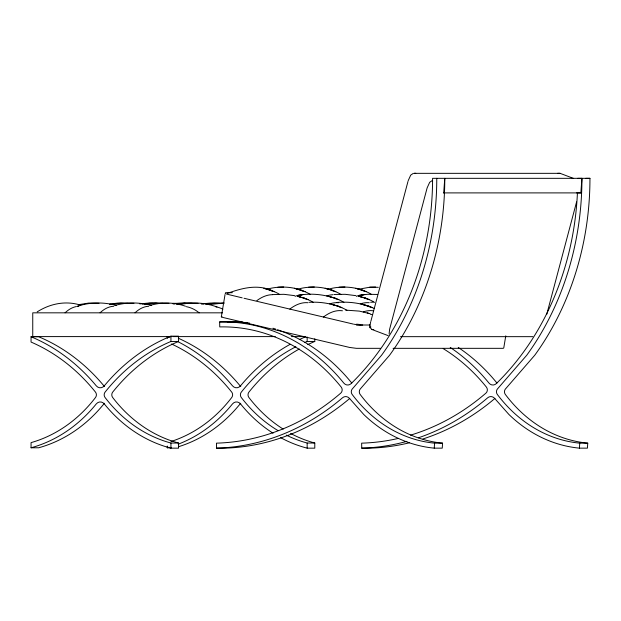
<?xml version="1.0" encoding="UTF-8"?>
<svg xmlns="http://www.w3.org/2000/svg" width="621" height="621" viewBox="0 0 621 621"><rect width="100%" height="100%" fill="white"/><g stroke="black" fill="none" stroke-linecap="round" stroke-linejoin="round"><path stroke-width="0.93" d="M443.697 192.898L444.776 178.328A269.731 225.695 -90 0 1 389.561 355.266L360.141 389.134A3.951 3.307 -90 0 0 360.141 394.405A148.202 124.006 -90 0 0 442.579 443.153L442.253 448.145L434.242 448.145L434.576 443.153A148.202 124.006 90 0 1 352.13 394.405A3.951 3.307 -90 0 1 352.13 389.134L381.55 355.266A269.731 225.695 90 0 0 436.765 178.328M349.755 398.426A269.731 225.695 90 0 1 224.585 448.16L216.574 448.16L216.473 443.153A264.725 221.511 90 0 0 340.805 393.077A3.951 3.307 -90 0 0 341.255 387.139A195.863 163.89 -90 0 0 219.741 326.918L219.655 321.919A200.87 168.081 -90 0 1 343.747 383.025A6.583 5.511 90 0 0 351.191 383.545A264.725 221.511 -90 0 0 432.581 178.328L589.95 178.328A269.731 225.695 -90 0 1 534.728 355.266L505.315 389.134A3.951 3.307 -90 0 0 505.315 394.405A148.202 124.006 -90 0 0 587.753 443.153L587.419 448.145L579.409 448.145L579.742 443.153A148.202 124.006 90 0 1 497.305 394.405A3.951 3.307 -90 0 1 497.305 389.134L526.724 355.266A269.731 225.695 -90 0 0 581.939 178.328L577.755 178.328M576.676 192.898L580.852 192.898L581.939 178.328M380.526 348.327L356.384 348.327L349.584 347.442L222.652 317.401L221.332 316.881L225.043 294.494M505.773 335.837L503.763 347.962L503.165 348.327L393.077 348.327M370.007 325.109L370.644 322.105M370.846 321.344L407.974 181.456M546.759 314.311L576.583 201.934M408.176 180.703L410.706 175.138L413.33 173.337M432.286 180.525L429.67 182.318L427.132 187.891L389.6 329.293L389.111 334.005M225.198 293.562L225.788 293.197M221.332 316.881L221.93 316.508M37.19 311.874C50.192 303.591 65.865 300.417 80.8 305.214M77.47 306.215C90.029 302.085 103.777 302.008 116.507 305.408M114.939 305.493C126.785 302.023 139.593 302.264 151.477 305.408M149.909 305.493C161.468 301.985 174.043 302.194 185.454 306.223M78.378 304.709L88.857 303.048L98.972 303.335M227.34 293.376C241.716 288.198 257.405 283.921 272.169 290.706M267.108 289.161C278.821 285.97 291.435 286.397 302.807 290.706M297.738 289.161C309.452 285.97 322.066 286.397 333.446 290.706M328.377 289.161C340.091 285.97 352.705 286.397 364.085 290.706M359.016 289.161L369.759 287.228L378.313 287.306M109.847 304.632L120.854 303.133L133.942 303.335M144.817 304.632L155.824 303.133L168.912 303.335M179.795 304.632C192.114 301.93 205.14 302.481 216.977 306.999M208.943 304.632L223.894 303.001M109.909 304.08L118.006 303.048L128.12 303.335M139.849 303.925L149.607 302.955L157.268 303.335M297.824 295.417C310.655 292.879 324.131 294.432 336.442 298.662M359.093 295.417L367.616 294.284L377.684 294.455M142.279 304.018L152.471 303.048L163.09 303.335M176.504 304.135L184.973 303.133L198.06 303.335M201.328 303.902L210.767 303.048L219.648 303.32M205.652 304.135L214.121 303.133L224.158 303.102M300.704 294.859L303.428 294.47L300.541 294.866M361.973 294.859L364.706 294.47L361.81 294.866M173.67 303.661L184.584 302.955L192.238 303.335M272.782 294.595L283.851 294.307L294.587 295.635M172.995 303.343L184.678 303.32M334.067 294.47L345.121 294.307L355.856 295.635M337.063 302.427C348.195 301.527 359.528 302.901 370.069 306.627M309.103 302.311C319.365 301.69 329.735 303.234 339.431 306.627M283.681 287.011L277.843 287.228M314.319 287.011L308.482 287.228M344.95 287.011L339.12 287.228M375.589 287.011L369.759 287.228M370.613 302.248L373.275 302.163M414.137 173.321L415.76 173.298M414.292 173.337L560.111 173.337L573.657 178.468M585.766 178.328L589.95 178.328M443.378 192.898L580.852 192.898M225.617 292.708L232.386 292.708M222.458 312.829L32.75 312.829L32.75 336.598L171.163 336.598M219.655 321.919L242.159 321.919M247.608 322.827L227.666 321.919A200.87 168.081 -90 0 1 249.541 323.099M369.976 325.016L360.242 325.008L362.703 325.016M373.819 329.472L371.886 329.472L370.217 327.671M31.05 336.745A200.87 171.45 90 0 1 96.255 385.812A6.583 5.62 90 0 0 104.312 385.812A200.87 171.45 90 0 1 170.938 336.155L178.553 336.155L178.553 341.465A195.863 167.181 90 0 0 112.696 392.115A3.951 3.369 90 0 0 112.649 397.448A148.202 126.498 -90 0 0 178.553 443.029L178.553 448.16L170.938 448.16A153.201 130.767 -90 0 1 104.359 403.984A6.583 5.62 90 0 0 96.208 403.984A153.201 130.767 -90 0 1 31.05 447.78L31.05 442.633A148.202 126.498 90 0 0 95.541 397.448A3.951 3.369 -90 0 0 95.487 392.115A195.863 167.181 -90 0 0 31.05 342.062L31.05 336.745L38.673 336.745A200.87 171.45 90 0 1 103.878 385.812A6.583 5.62 -90 0 0 104.553 386.503M172.987 336.598L275.274 336.598M291.319 336.598L305.237 336.598M400.498 336.66L532.802 336.66M167.274 338.515L167.274 336.745L170.131 336.745M178.553 443.029L170.938 443.029A148.202 126.498 90 0 1 105.027 397.448A3.951 3.369 -90 0 1 105.081 392.115A195.863 167.181 90 0 1 170.938 341.465L178.553 341.465M304.531 342.59A195.863 167.181 90 0 1 307.162 341.465L314.785 341.465L314.785 338.81M286.304 435.127A148.202 126.498 90 0 0 307.162 443.029L314.785 443.029L314.785 448.16L307.162 448.16A153.201 130.767 -90 0 1 280.389 437.526M434.576 443.153L442.579 443.153M579.742 443.153L587.753 443.153M31.05 447.78L38.673 447.78A153.201 130.767 -90 0 0 103.823 403.984A6.583 5.62 90 0 1 104.507 403.27M167.274 446.064L167.274 447.78L171.085 447.78M398.488 438.372A264.725 221.511 90 0 1 361.647 443.153L361.748 448.16L369.759 448.16A269.731 225.695 90 0 0 409.41 442.781M345.633 310.12L359.388 311.113L370.209 313.791M557.697 173.298L560.111 173.337M373.493 329.495L371.886 329.472L388.133 335.635M356.563 324.17L360.141 324.519M356.547 325.125L360.351 325.497M201.313 303.661L203.556 304.018M172.91 303.785L174.4 304.018M354.226 324.255L356.555 324.643M353.45 324.123L244.037 298.266M242.174 297.832L226.518 294.082M361.694 297.017L358.775 296.248L367.073 298.662M300.424 297.017L297.506 296.248L305.804 298.662M358.775 296.248L366.592 298.515M332.965 290.55L325.148 288.291L328.067 289.06M335.953 298.515L328.144 296.248L331.055 297.017M338.95 306.471L331.133 304.205L334.051 304.973M297.506 296.248L305.322 298.515M367.213 312.79L369.619 313.597M363.595 290.55L355.786 288.291L366.499 291.645M369.588 306.471L361.771 304.205L372.484 307.566M302.326 290.55L294.509 288.291L305.221 291.645M271.688 290.55L263.878 288.291L274.591 291.645M364.17 297.669L369.495 299.609M330.543 289.704L335.86 291.645M333.539 297.669L338.856 299.609M336.528 305.625L341.853 307.566M302.901 297.669L308.218 299.609M370.59 325.978L370.721 327.616M369.495 325.047L369.712 327.725M307.162 337.04L307.162 341.465M307.162 443.029L307.162 448.16M170.938 336.155L170.938 341.465M170.938 443.029L170.938 448.16M65.065 312.829A62.737 32.688 90 0 1 76.29 306.572M77.128 306.432A62.737 32.688 90 0 1 78.805 306.262M215.448 306.665A35.172 30.018 -90 0 1 222.885 309.227M186.292 306.665A35.172 30.018 -90 0 1 199.131 312.829M100.043 312.829A62.737 32.688 -90 0 1 113.775 306.262M135.013 312.829A62.737 32.688 -90 0 1 148.745 306.262M273.054 433.202A153.201 130.767 -90 0 1 240.591 403.984A6.583 5.62 -90 0 0 232.433 403.984A153.201 130.767 -90 0 1 178.281 444.162M278.006 430.601A148.202 126.498 90 0 1 241.258 397.448A3.951 3.369 -90 0 1 241.305 392.115A195.863 167.181 90 0 1 295.868 346.743M289.968 344.399A200.87 171.45 90 0 0 240.537 385.812A6.583 5.62 90 0 1 232.487 385.812A200.87 171.45 90 0 0 177.544 341.48M299.26 339.633A200.87 171.45 90 0 1 305.392 336.892M167.274 336.745A200.87 171.45 90 0 1 169.005 337.475M171.559 343.987A195.863 167.181 -90 0 1 231.718 392.115A3.951 3.369 -90 0 1 231.765 397.448A148.202 126.498 -90 0 1 170.969 441.523M169.122 447.252A153.201 130.767 -90 0 1 167.274 447.78M299.283 348.994A195.863 167.181 -90 0 0 248.928 392.115A3.951 3.369 -90 0 0 248.874 397.448A148.202 126.498 -90 0 0 283.199 429.111M307.791 344.593A195.863 167.181 -90 0 1 314.785 341.465M314.785 443.029A148.202 126.498 -90 0 1 290.566 433.396M240.731 403.27A6.583 5.62 90 0 0 240.055 403.984A153.201 130.767 -90 0 1 178.592 446.701M178.343 338.235A200.87 171.45 90 0 1 240.102 385.812A6.583 5.62 -90 0 0 240.777 386.503M272.93 328.23A200.87 168.081 -90 0 1 275.693 329.107M277.525 329.728A200.87 168.081 -90 0 1 351.758 383.025M579.409 448.145A153.201 128.19 90 0 1 508.933 414.494L494.347 398.061A6.583 5.511 -90 0 0 487.648 397.805A269.731 225.695 90 0 1 418.546 437.758M406.856 441.368A269.731 225.695 90 0 1 361.748 448.16M577.437 192.673A264.725 221.511 90 0 1 496.365 383.545A6.583 5.511 90 0 1 488.921 383.025A200.87 168.081 -90 0 0 450.217 347.442M410.566 435.15A264.725 221.511 90 0 0 485.979 393.077A3.951 3.307 -90 0 0 486.429 387.139A195.863 163.89 -90 0 0 443.223 348.629M494.929 398.426A269.731 225.695 90 0 1 422.979 438.946M458.228 347.442A200.87 168.081 -90 0 1 496.932 383.025M216.574 448.16A269.731 225.695 90 0 0 342.481 397.805A6.583 5.511 -90 0 1 349.173 398.061L363.759 414.494A153.201 128.19 90 0 0 434.242 448.145M362.99 290.706A35.172 29.428 -90 0 1 371.544 294.455M368.975 306.627A35.172 29.428 -90 0 1 374.09 308.42M360.258 303.941A62.737 33.697 -76.7 0 1 369.231 302.73M332.351 290.706A35.172 29.428 -90 0 1 340.913 294.455M301.713 290.706A35.172 29.428 -90 0 1 310.275 294.455M326.63 295.984A62.737 33.697 -76.7 0 1 332.965 294.711M271.082 290.706A35.172 29.428 -90 0 1 279.636 294.455M295.076 296.326A62.737 33.697 -76.7 0 1 302.326 294.711M363.254 311.897A62.737 33.697 -76.7 0 1 373.089 310.787M339.089 306.813A35.172 29.428 -90 0 1 346.898 310.368M329.619 303.941A62.737 33.697 -76.7 0 1 338.592 302.73M256.869 300.626A62.737 33.697 -76.7 0 1 272.58 294.688M335.348 298.67A35.172 29.428 -90 0 1 338.305 299.555M339.027 299.834A35.172 29.428 -90 0 1 343.902 302.411M365.986 298.67A35.172 29.428 90 0 1 374.541 302.411M370.465 314.273A35.172 29.428 -90 0 1 371.971 314.583M289.821 309.103A62.737 33.697 -76.7 0 1 307.962 302.73M304.709 298.67A35.172 29.428 -90 0 1 313.271 302.411M323.448 317.059A62.737 33.697 -76.7 0 1 342.45 310.787M356.345 296.326A62.737 33.697 -76.7 0 1 363.603 294.711"/></g></svg>
